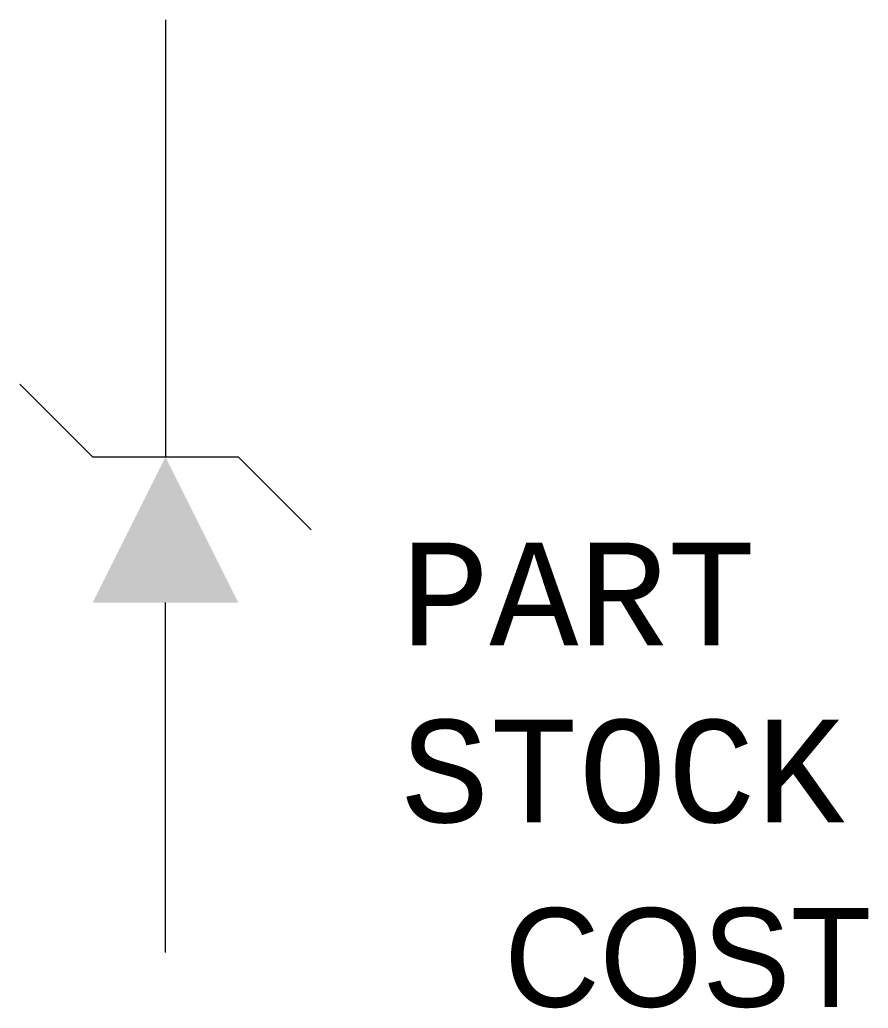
# Model space of a CAD drawing. Extents: x -0.16 to 0.75, y -1.06 to 0.
import ezdxf

# ---------------------------------------------------------------- set-up
doc = ezdxf.new("R2010")
doc.units = 0
doc.header["$MEASUREMENT"] = 0
doc.layers.get('0').update_dxf_attribs({"linetype": 'CONTINUOUS'})
doc.styles.add('MONOTXT', font='monotxt')
doc.styles.add('TXT', font='txt')

msp = doc.modelspace()

# ---------------------------------------------------------------- linework, layer by layer
for p, q in [((0, 0), (0, -0.4688)), ((0, -1), (0, -0.625))]:
    msp.add_line(p, q)
at = {"color": 220}
for p, q in [((-0.0781, -0.4688), (-0.1562, -0.3906)), ((-0.0781, -0.4688), (0.0781, -0.4688)), ((0.0781, -0.4688), (0.1562, -0.5469))]:
    msp.add_line(p, q, dxfattribs=at)
msp.add_solid([(-0.0781, -0.625), (0.0781, -0.625), (0, -0.4688)])

# ---------------------------------------------------------------- texts
for tag, p, s, height, style, flags in [('PART', (0.2523, -0.6706), 'XXXXX', 0.11, 'MONOTXT', 8), ('STOCK', (0.2523, -0.8606), 'XXXXXXX', 0.11, 'MONOTXT', 8), ('COST', (0.3633, -1.0584), 'XX.XX', 0.10595, 'TXT', 9)]:
    msp.add_attdef(tag, p, s, height=height, dxfattribs=dict(style=style, flags=flags))

doc.saveas('drawing.dxf')
